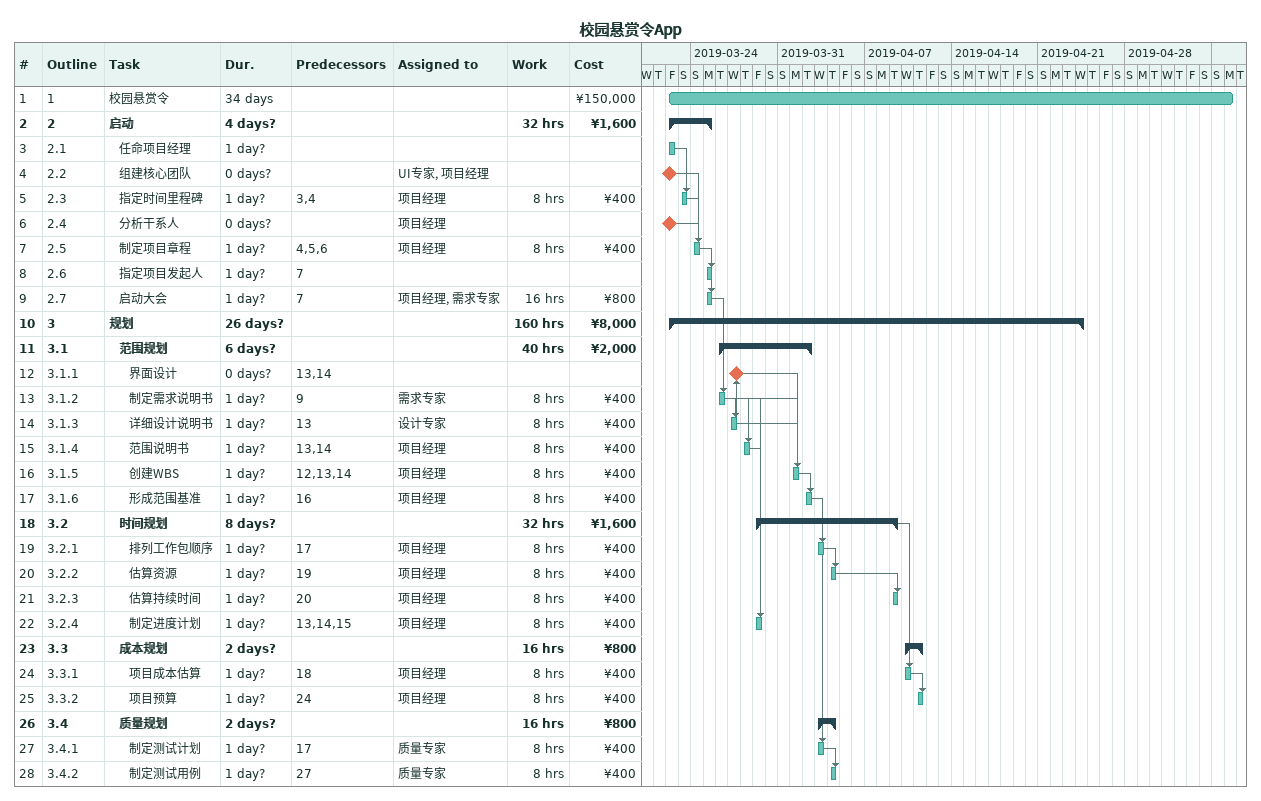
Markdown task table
校园悬赏令App

| ID | WBS | Task | Duration | Start | Finish | Predecessors | Resources | Work (h) | Cost (¥) |
|---|---|---|---|---|---|---|---|---|---|
| 1 | 1 | 校园悬赏令 | 34d | 2019-03-22 | 2019-05-06 |  |  |  | 150000 |
| 2 | 2 | **启动** | 4d? | 2019-03-22 | 2019-03-25 |  |  | 32 | 1600 |
| 3 | 2.1 | 任命项目经理 | 1d? | 2019-03-22 | 2019-03-22 |  |  |  |  |
| 4 | 2.2 | 组建核心团队 | 0d? | 2019-03-22 | 2019-03-22 |  | UI专家, 项目经理 |  |  |
| 5 | 2.3 | 指定时间里程碑 | 1d? | 2019-03-23 | 2019-03-23 | 3, 4 | 项目经理 | 8 | 400 |
| 6 | 2.4 | 分析干系人 | 0d? | 2019-03-22 | 2019-03-22 |  | 项目经理 |  |  |
| 7 | 2.5 | 制定项目章程 | 1d? | 2019-03-24 | 2019-03-24 | 4, 5, 6 | 项目经理 | 8 | 400 |
| 8 | 2.6 | 指定项目发起人 | 1d? | 2019-03-25 | 2019-03-25 | 7 |  |  |  |
| 9 | 2.7 | 启动大会 | 1d? | 2019-03-25 | 2019-03-25 | 7 | 项目经理, 需求专家 | 16 | 800 |
| 10 | 3 | **规划** | 26d? | 2019-03-22 | 2019-04-24 |  |  | 160 | 8000 |
| 11 | 3.1 | **范围规划** | 6d? | 2019-03-26 | 2019-04-02 |  |  | 40 | 2000 |
| 12 | 3.1.1 | 界面设计 | 0d? | 2019-03-27 | 2019-03-27 | 13, 14 |  |  |  |
| 13 | 3.1.2 | 制定需求说明书 | 1d? | 2019-03-26 | 2019-03-26 | 9 | 需求专家 | 8 | 400 |
| 14 | 3.1.3 | 详细设计说明书 | 1d? | 2019-03-27 | 2019-03-27 | 13 | 设计专家 | 8 | 400 |
| 15 | 3.1.4 | 范围说明书 | 1d? | 2019-03-28 | 2019-03-28 | 13, 14 | 项目经理 | 8 | 400 |
| 16 | 3.1.5 | 创建WBS | 1d? | 2019-04-01 | 2019-04-01 | 12, 13, 14 | 项目经理 | 8 | 400 |
| 17 | 3.1.6 | 形成范围基准 | 1d? | 2019-04-02 | 2019-04-02 | 16 | 项目经理 | 8 | 400 |
| 18 | 3.2 | **时间规划** | 8d? | 2019-03-29 | 2019-04-09 |  |  | 32 | 1600 |
| 19 | 3.2.1 | 排列工作包顺序 | 1d? | 2019-04-03 | 2019-04-03 | 17 | 项目经理 | 8 | 400 |
| 20 | 3.2.2 | 估算资源 | 1d? | 2019-04-04 | 2019-04-04 | 19 | 项目经理 | 8 | 400 |
| 21 | 3.2.3 | 估算持续时间 | 1d? | 2019-04-09 | 2019-04-09 | 20 | 项目经理 | 8 | 400 |
| 22 | 3.2.4 | 制定进度计划 | 1d? | 2019-03-29 | 2019-03-29 | 13, 14, 15 | 项目经理 | 8 | 400 |
| 23 | 3.3 | **成本规划** | 2d? | 2019-04-10 | 2019-04-11 |  |  | 16 | 800 |
| 24 | 3.3.1 | 项目成本估算 | 1d? | 2019-04-10 | 2019-04-10 | 18 | 项目经理 | 8 | 400 |
| 25 | 3.3.2 | 项目预算 | 1d? | 2019-04-11 | 2019-04-11 | 24 | 项目经理 | 8 | 400 |
| 26 | 3.4 | **质量规划** | 2d? | 2019-04-03 | 2019-04-04 |  |  | 16 | 800 |
| 27 | 3.4.1 | 制定测试计划 | 1d? | 2019-04-03 | 2019-04-03 | 17 | 质量专家 | 8 | 400 |
| 28 | 3.4.2 | 制定测试用例 | 1d? | 2019-04-04 | 2019-04-04 | 27 | 质量专家 | 8 | 400 |
